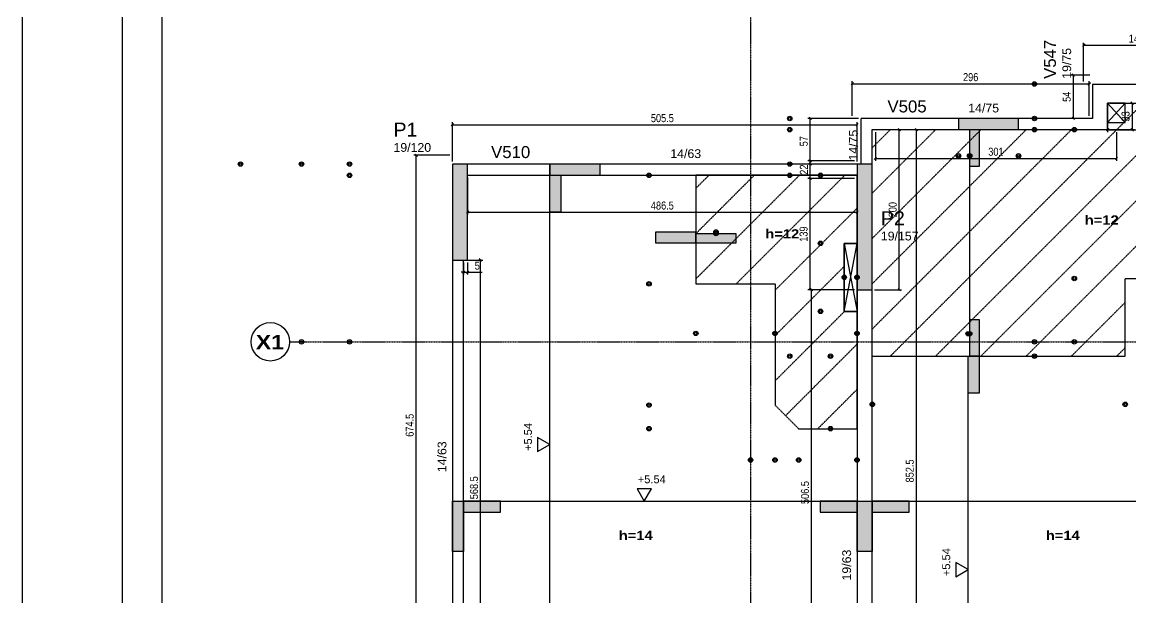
# Model space of a CAD drawing. Extents: x -15895 to 12929, y -2522 to 15173.
# Drawn here: x -15895 to -14510, y 13775 to 14494 of the extents above; entities that cross this region are included whole.
import ezdxf

# ---------------------------------------------------------------- set-up
doc = ezdxf.new("R2010")
doc.units = 0
doc.header["$PDMODE"] = 35
doc.header["$PDSIZE"] = -10
for name, pattern in [('ESTILO_TQS_0001', [1, 0.7, -0.3]), ('ESTILO_TQS_0002', [0.4, 0.1, -0.3]), ('ESTILO_TQS_0006', [0.3, 0.2, -0.1]), ('ESTILO_TQS_0007', [2.1, 1.5, -0.2, 0.2, -0.2])]:
    doc.linetypes.add(name, pattern=pattern)
for name, color, linetype in [('COTA', 241, 'Continuous'), ('MTH-179', 1, 'Continuous'), ('MTH-224', 4, 'Continuous'), ('MTH-230', 1, 'Continuous'), ('MTH-DIM-PILAR', 3, 'Continuous'), ('MTH-DIM-VIGA', 3, 'Continuous'), ('MTH-EIXO-214', 4, 'Continuous'), ('MTH-FACE-VIGA', 7, 'Continuous'), ('MTH-LINHA-SEÇÃO', 16, 'Continuous'), ('MTH-MARGEM', 5, 'Continuous'), ('MTH-PILAR-SEGUE', 5, 'Continuous'), ('MTH-SIMB_COTA', 3, 'Continuous'), ('MTH-SOMBRA21', 150, 'Continuous'), ('MTH-SOMBRA25', 253, 'Continuous'), ('MTH-TIT1-PILAR', 5, 'Continuous'), ('MTH-TIT1-VIGA', 5, 'Continuous'), ('MTH-TRACEJADO-216', 1, 'Continuous'), ('MTH-TXT', 4, 'Continuous'), ('MTH-TXT-NEGRITO', 5, 'Continuous'), ('MTH-VIGA-INVERTIDA', 7, 'ESTILO_TQS_0002')]:
    doc.layers.add(name, color=color, linetype=linetype)
doc.styles.add('COTA TECNICA', font='techl___.ttf', dxfattribs={"height": 10})
doc.styles.add('TQS_ARIAL', font='arial.ttf')
doc.styles.add('TQS_ARIAL_BLACK', font='ariblk.ttf')
doc.dimstyles.new('PAINEL', dxfattribs={"dimtxt": 10, "dimasz": 3, "dimexe": 3, "dimexo": 3, "dimgap": 3, "dimtad": 1, "dimdec": 1, "dimzin": 12, "dimdsep": 46, "dimtxsty": 'COTA TECNICA', "dimblk1": 'OBLIQUE', "dimblk2": 'OBLIQUE', "dimsah": 1, "dimcen": 0.9, "dimclrd": 4, "dimclre": 4, "dimclrt": 240, "dimadec": 1, "dimazin": 3, "dimtfac": 1, "dimtdec": 1, "dimtmove": 0, "dimatfit": 3, "dimfxl": 1, "dimtolj": 1, "dimtzin": 12, "dimarcsym": 0})

# ---------------------------------------------------------------- blocks, each defined once
blk = doc.blocks.new('_Oblique')
at = {"color": 0, "linetype": 'ByBlock', "lineweight": -2}
blk.add_line((-0.5, -0.5), (0.5, 0.5), dxfattribs=at)
blk = doc.blocks.new('*D1882')
at = {"layer": 'COTA', "color": 4, "lineweight": -2, "transparency": 16777216}
for p, q in [((-14535.7, 14392.7), (-14505, 14392.7)), ((-14508, 14392.7), (-14508, 14359.7)), ((-14535.7, 14359.7), (-14505, 14359.7))]:
    blk.add_line(p, q, dxfattribs=at)
at = {"layer": 'Defpoints', "color": 0, "transparency": 16777216}
for p in [(-14538.7, 14392.7), (-14538.7, 14359.7), (-14508, 14359.7)]:
    blk.add_point(p, dxfattribs=at)
at = {"layer": 'COTA', "color": 4, "lineweight": -2, "transparency": 16777216, "xscale": 3, "yscale": 3, "zscale": 3}
for p, rotation in [((-14508, 14392.7), 90), ((-14508, 14359.7), 270)]:
    blk.add_blockref('_Oblique', p, dxfattribs=dict(at, rotation=rotation))
at = {"layer": 'COTA', "color": 240, "transparency": 16777216, "insert": (-14516.2, 14376.2), "char_height": 10, "attachment_point": 5, "rotation": 90, "style": 'COTA TECNICA'}
blk.add_mtext('\\A1;33', dxfattribs=at)
blk = doc.blocks.new('*D1883')
at = {"layer": 'COTA', "color": 4, "lineweight": -2, "transparency": 16777216}
for p, q in [((-14538.7, 14389.7), (-14538.7, 14356.4)), ((-14343.2, 14389.7), (-14343.2, 14356.4)), ((-14538.7, 14359.4), (-14343.2, 14359.4))]:
    blk.add_line(p, q, dxfattribs=at)
at = {"layer": 'Defpoints', "color": 0, "transparency": 16777216}
for p in [(-14538.7, 14392.7), (-14343.2, 14392.7), (-14343.2, 14359.4)]:
    blk.add_point(p, dxfattribs=at)
at = {"layer": 'COTA', "color": 4, "lineweight": -2, "transparency": 16777216, "xscale": 3, "yscale": 3, "zscale": 3, "rotation": 180}
blk.add_blockref('_Oblique', (-14538.7, 14359.4), dxfattribs=at)
at = {"layer": 'COTA', "color": 4, "lineweight": -2, "transparency": 16777216, "xscale": 3, "yscale": 3, "zscale": 3}
blk.add_blockref('_Oblique', (-14343.2, 14359.4), dxfattribs=at)
at = {"layer": 'COTA', "color": 240, "transparency": 16777216, "insert": (-14440.9, 14367.5), "char_height": 10, "attachment_point": 5, "style": 'COTA TECNICA'}
blk.add_mtext('\\A1;195.5', dxfattribs=at)
blk = doc.blocks.new('*D1887')
at = {"layer": 'COTA', "color": 4, "lineweight": -2, "transparency": 16777216}
for p, q in [((-14568.7, 14419.7), (-14568.7, 14468.2)), ((-14568.7, 14465.2), (-14427.2, 14465.2)), ((-14427.2, 14419.7), (-14427.2, 14468.2))]:
    blk.add_line(p, q, dxfattribs=at)
at = {"layer": 'Defpoints', "color": 0, "transparency": 16777216}
for p in [(-14427.2, 14465.2), (-14568.7, 14416.7), (-14427.2, 14416.7)]:
    blk.add_point(p, dxfattribs=at)
at = {"layer": 'COTA', "color": 4, "lineweight": -2, "transparency": 16777216, "xscale": 3, "yscale": 3, "zscale": 3, "rotation": 180}
blk.add_blockref('_Oblique', (-14568.7, 14465.2), dxfattribs=at)
at = {"layer": 'COTA', "color": 4, "lineweight": -2, "transparency": 16777216, "xscale": 3, "yscale": 3, "zscale": 3}
blk.add_blockref('_Oblique', (-14427.2, 14465.2), dxfattribs=at)
at = {"layer": 'COTA', "color": 240, "transparency": 16777216, "insert": (-14497.9, 14473.3), "char_height": 10, "attachment_point": 5, "style": 'COTA TECNICA'}
blk.add_mtext('\\A1;141.5', dxfattribs=at)
blk = doc.blocks.new('*D1888')
at = {"layer": 'COTA', "color": 4, "lineweight": -2, "transparency": 16777216}
for p, q in [((-14560.7, 14427.7), (-14584.6, 14427.7)), ((-14581.6, 14427.7), (-14581.6, 14373.7)), ((-14560.7, 14373.7), (-14584.6, 14373.7))]:
    blk.add_line(p, q, dxfattribs=at)
at = {"layer": 'Defpoints', "color": 0, "transparency": 16777216}
for p in [(-14557.7, 14427.7), (-14581.6, 14373.7), (-14557.7, 14373.7)]:
    blk.add_point(p, dxfattribs=at)
at = {"layer": 'COTA', "color": 4, "lineweight": -2, "transparency": 16777216, "xscale": 3, "yscale": 3, "zscale": 3}
for p, rotation in [((-14581.6, 14427.7), 90), ((-14581.6, 14373.7), 270)]:
    blk.add_blockref('_Oblique', p, dxfattribs=dict(at, rotation=rotation))
at = {"layer": 'COTA', "color": 240, "transparency": 16777216, "insert": (-14589.7, 14400.7), "char_height": 10, "attachment_point": 5, "rotation": 90, "style": 'COTA TECNICA'}
blk.add_mtext('\\A1;54', dxfattribs=at)
blk = doc.blocks.new('*D1889')
at = {"layer": 'COTA', "color": 4, "lineweight": -2, "transparency": 16777216}
for p, q in [((-14828.7, 14356.7), (-14828.7, 14320.8)), ((-14527.7, 14356.7), (-14527.7, 14320.8)), ((-14828.7, 14323.8), (-14527.7, 14323.8))]:
    blk.add_line(p, q, dxfattribs=at)
at = {"layer": 'Defpoints', "color": 0, "transparency": 16777216}
for p in [(-14828.7, 14359.7), (-14527.7, 14359.7), (-14527.7, 14323.8)]:
    blk.add_point(p, dxfattribs=at)
at = {"layer": 'COTA', "color": 4, "lineweight": -2, "transparency": 16777216, "xscale": 3, "yscale": 3, "zscale": 3, "rotation": 180}
blk.add_blockref('_Oblique', (-14828.7, 14323.8), dxfattribs=at)
at = {"layer": 'COTA', "color": 4, "lineweight": -2, "transparency": 16777216, "xscale": 3, "yscale": 3, "zscale": 3}
blk.add_blockref('_Oblique', (-14527.7, 14323.8), dxfattribs=at)
at = {"layer": 'COTA', "color": 240, "transparency": 16777216, "insert": (-14678.2, 14332), "char_height": 10, "attachment_point": 5, "style": 'COTA TECNICA'}
blk.add_mtext('\\A1;301', dxfattribs=at)
blk = doc.blocks.new('*D1890')
at = {"layer": 'COTA', "color": 4, "lineweight": -2, "transparency": 16777216}
for p, q in [((-14857.7, 14376.7), (-14857.7, 14420)), ((-14561.7, 14376.7), (-14561.7, 14420)), ((-14857.7, 14417), (-14561.7, 14417))]:
    blk.add_line(p, q, dxfattribs=at)
at = {"layer": 'Defpoints', "color": 0, "transparency": 16777216}
for p in [(-14561.7, 14417), (-14857.7, 14373.7), (-14561.7, 14373.7)]:
    blk.add_point(p, dxfattribs=at)
at = {"layer": 'COTA', "color": 4, "lineweight": -2, "transparency": 16777216, "xscale": 3, "yscale": 3, "zscale": 3, "rotation": 180}
blk.add_blockref('_Oblique', (-14857.7, 14417), dxfattribs=at)
at = {"layer": 'COTA', "color": 4, "lineweight": -2, "transparency": 16777216, "xscale": 3, "yscale": 3, "zscale": 3}
blk.add_blockref('_Oblique', (-14561.7, 14417), dxfattribs=at)
at = {"layer": 'COTA', "color": 240, "transparency": 16777216, "insert": (-14709.7, 14425.2), "char_height": 10, "attachment_point": 5, "style": 'COTA TECNICA'}
blk.add_mtext('\\A1;296', dxfattribs=at)
blk = doc.blocks.new('*D1898')
at = {"layer": 'COTA', "color": 4, "lineweight": -2, "transparency": 16777216}
for p, q in [((-15357.2, 14319.7), (-15357.2, 14368.8)), ((-15357.2, 14365.8), (-14851.7, 14365.8)), ((-14851.7, 14319.7), (-14851.7, 14368.8))]:
    blk.add_line(p, q, dxfattribs=at)
at = {"layer": 'Defpoints', "color": 0, "transparency": 16777216}
for p in [(-14851.7, 14365.8), (-15357.2, 14316.7), (-14851.7, 14316.7)]:
    blk.add_point(p, dxfattribs=at)
at = {"layer": 'COTA', "color": 4, "lineweight": -2, "transparency": 16777216, "xscale": 3, "yscale": 3, "zscale": 3, "rotation": 180}
blk.add_blockref('_Oblique', (-15357.2, 14365.8), dxfattribs=at)
at = {"layer": 'COTA', "color": 4, "lineweight": -2, "transparency": 16777216, "xscale": 3, "yscale": 3, "zscale": 3}
blk.add_blockref('_Oblique', (-14851.7, 14365.8), dxfattribs=at)
at = {"layer": 'COTA', "color": 240, "transparency": 16777216, "insert": (-15094.9, 14374), "char_height": 10, "attachment_point": 5, "style": 'COTA TECNICA'}
blk.add_mtext('\\A1;505.5', dxfattribs=at)
blk = doc.blocks.new('*D1899')
at = {"layer": 'COTA', "color": 4, "lineweight": -2, "transparency": 16777216}
for p, q in [((-15338.2, 14299.7), (-15338.2, 14253.7)), ((-14851.7, 14299.7), (-14851.7, 14253.7)), ((-15338.2, 14256.7), (-14851.7, 14256.7))]:
    blk.add_line(p, q, dxfattribs=at)
at = {"layer": 'Defpoints', "color": 0, "transparency": 16777216}
for p in [(-15338.2, 14302.7), (-14851.7, 14302.7), (-14851.7, 14256.7)]:
    blk.add_point(p, dxfattribs=at)
at = {"layer": 'COTA', "color": 4, "lineweight": -2, "transparency": 16777216, "xscale": 3, "yscale": 3, "zscale": 3, "rotation": 180}
blk.add_blockref('_Oblique', (-15338.2, 14256.7), dxfattribs=at)
at = {"layer": 'COTA', "color": 4, "lineweight": -2, "transparency": 16777216, "xscale": 3, "yscale": 3, "zscale": 3}
blk.add_blockref('_Oblique', (-14851.7, 14256.7), dxfattribs=at)
at = {"layer": 'COTA', "color": 240, "transparency": 16777216, "insert": (-15094.9, 14264.8), "char_height": 10, "attachment_point": 5, "style": 'COTA TECNICA'}
blk.add_mtext('\\A1;486.5', dxfattribs=at)
blk = doc.blocks.new('*D1965')
at = {"layer": 'COTA', "color": 4, "lineweight": -2, "transparency": 16777216}
for p, q in [((-15360.2, 14327.7), (-15405.4, 14327.7)), ((-15402.4, 13653.2), (-15402.4, 14327.7)), ((-15360.2, 13653.2), (-15405.4, 13653.2))]:
    blk.add_line(p, q, dxfattribs=at)
at = {"layer": 'Defpoints', "color": 0, "transparency": 16777216}
for p in [(-15402.4, 14327.7), (-15357.2, 14327.7), (-15357.2, 13653.2)]:
    blk.add_point(p, dxfattribs=at)
at = {"layer": 'COTA', "color": 4, "lineweight": -2, "transparency": 16777216, "xscale": 3, "yscale": 3, "zscale": 3}
for p, rotation in [((-15402.4, 14327.7), 90), ((-15402.4, 13653.2), 270)]:
    blk.add_blockref('_Oblique', p, dxfattribs=dict(at, rotation=rotation))
at = {"layer": 'COTA', "color": 240, "transparency": 16777216, "insert": (-15410.5, 13990.4), "char_height": 10, "attachment_point": 5, "rotation": 90, "style": 'COTA TECNICA'}
blk.add_mtext('\\A1;674.5', dxfattribs=at)
blk = doc.blocks.new('*D1966')
at = {"layer": 'COTA', "color": 4, "lineweight": -2, "transparency": 16777216}
for p, q in [((-15340.2, 14196.7), (-15319.1, 14196.7)), ((-15322.1, 13628.2), (-15322.1, 14196.7)), ((-15340.2, 13628.2), (-15319.1, 13628.2))]:
    blk.add_line(p, q, dxfattribs=at)
at = {"layer": 'Defpoints', "color": 0, "transparency": 16777216}
for p in [(-15343.2, 14196.7), (-15322.1, 14196.7), (-15343.2, 13628.2)]:
    blk.add_point(p, dxfattribs=at)
at = {"layer": 'COTA', "color": 4, "lineweight": -2, "transparency": 16777216, "xscale": 3, "yscale": 3, "zscale": 3}
for p, rotation in [((-15322.1, 14196.7), 90), ((-15322.1, 13628.2), 270)]:
    blk.add_blockref('_Oblique', p, dxfattribs=dict(at, rotation=rotation))
at = {"layer": 'COTA', "color": 240, "transparency": 16777216, "insert": (-15330.2, 13912.4), "char_height": 10, "attachment_point": 5, "rotation": 90, "style": 'COTA TECNICA'}
blk.add_mtext('\\A1;568.5', dxfattribs=at)
blk = doc.blocks.new('*D1967')
at = {"layer": 'COTA', "color": 4, "lineweight": -2, "transparency": 16777216}
for p, q in [((-15343.2, 14193.7), (-15343.2, 14178.6)), ((-15338.2, 14193.7), (-15338.2, 14178.6)), ((-15343.2, 14181.6), (-15346.2, 14181.6)), ((-15343.2, 14181.6), (-15338.2, 14181.6)), ((-15338.2, 14181.6), (-15320.1, 14181.6))]:
    blk.add_line(p, q, dxfattribs=at)
at = {"layer": 'Defpoints', "color": 0, "transparency": 16777216}
for p in [(-15343.2, 14196.7), (-15338.2, 14196.7), (-15338.2, 14181.6)]:
    blk.add_point(p, dxfattribs=at)
at = {"layer": 'COTA', "color": 4, "lineweight": -2, "transparency": 16777216, "xscale": 3, "yscale": 3, "zscale": 3}
blk.add_blockref('_Oblique', (-15343.2, 14181.6), dxfattribs=at)
at = {"layer": 'COTA', "color": 4, "lineweight": -2, "transparency": 16777216, "xscale": 3, "yscale": 3, "zscale": 3, "rotation": 180}
blk.add_blockref('_Oblique', (-15338.2, 14181.6), dxfattribs=at)
at = {"layer": 'COTA', "color": 240, "transparency": 16777216, "insert": (-15326.1, 14189.7), "char_height": 10, "attachment_point": 5, "style": 'COTA TECNICA'}
blk.add_mtext('\\A1;5', dxfattribs=at)
blk = doc.blocks.new('*D1975')
at = {"layer": 'COTA', "color": 4, "lineweight": -2, "transparency": 16777216}
for p, q in [((-14854.7, 14159.7), (-14911.6, 14159.7)), ((-14908.6, 13653.2), (-14908.6, 14159.7)), ((-14854.7, 13653.2), (-14911.6, 13653.2))]:
    blk.add_line(p, q, dxfattribs=at)
at = {"layer": 'Defpoints', "color": 0, "transparency": 16777216}
for p in [(-14908.6, 14159.7), (-14851.7, 14159.7), (-14851.7, 13653.2)]:
    blk.add_point(p, dxfattribs=at)
at = {"layer": 'COTA', "color": 4, "lineweight": -2, "transparency": 16777216, "xscale": 3, "yscale": 3, "zscale": 3}
for p, rotation in [((-14908.6, 14159.7), 90), ((-14908.6, 13653.2), 270)]:
    blk.add_blockref('_Oblique', p, dxfattribs=dict(at, rotation=rotation))
at = {"layer": 'COTA', "color": 240, "transparency": 16777216, "insert": (-14916.7, 13906.4), "char_height": 10, "attachment_point": 5, "rotation": 90, "style": 'COTA TECNICA'}
blk.add_mtext('\\A1;506.5', dxfattribs=at)
blk = doc.blocks.new('*D1976')
at = {"layer": 'COTA', "color": 4, "lineweight": -2, "transparency": 16777216}
for p, q in [((-14854.7, 14298.7), (-14913.1, 14298.7)), ((-14910.1, 14159.7), (-14910.1, 14298.7)), ((-14854.7, 14159.7), (-14913.1, 14159.7))]:
    blk.add_line(p, q, dxfattribs=at)
at = {"layer": 'Defpoints', "color": 0, "transparency": 16777216}
for p in [(-14910.1, 14298.7), (-14851.7, 14298.7), (-14851.7, 14159.7)]:
    blk.add_point(p, dxfattribs=at)
at = {"layer": 'COTA', "color": 4, "lineweight": -2, "transparency": 16777216, "xscale": 3, "yscale": 3, "zscale": 3}
for p, rotation in [((-14910.1, 14298.7), 90), ((-14910.1, 14159.7), 270)]:
    blk.add_blockref('_Oblique', p, dxfattribs=dict(at, rotation=rotation))
at = {"layer": 'COTA', "color": 240, "transparency": 16777216, "insert": (-14918.4, 14229.2), "char_height": 10, "attachment_point": 5, "rotation": 90, "style": 'COTA TECNICA'}
blk.add_mtext('\\A1;139', dxfattribs=at)
blk = doc.blocks.new('*D1977')
at = {"layer": 'COTA', "color": 4, "lineweight": -2, "transparency": 16777216}
for p, q in [((-14854.7, 14320.7), (-14913.1, 14320.7)), ((-14910.1, 14298.7), (-14910.1, 14320.7)), ((-14854.7, 14298.7), (-14913.1, 14298.7))]:
    blk.add_line(p, q, dxfattribs=at)
at = {"layer": 'Defpoints', "color": 0, "transparency": 16777216}
for p in [(-14910.1, 14320.7), (-14851.7, 14320.7), (-14851.7, 14298.7)]:
    blk.add_point(p, dxfattribs=at)
at = {"layer": 'COTA', "color": 4, "lineweight": -2, "transparency": 16777216, "xscale": 3, "yscale": 3, "zscale": 3}
for p, rotation in [((-14910.1, 14320.7), 90), ((-14910.1, 14298.7), 270)]:
    blk.add_blockref('_Oblique', p, dxfattribs=dict(at, rotation=rotation))
at = {"layer": 'COTA', "color": 240, "transparency": 16777216, "insert": (-14918.1, 14309.7), "char_height": 10, "attachment_point": 5, "rotation": 90, "style": 'COTA TECNICA'}
blk.add_mtext('\\A1;22', dxfattribs=at)
blk = doc.blocks.new('*D1978')
at = {"layer": 'COTA', "color": 4, "lineweight": -2, "transparency": 16777216}
for p, q in [((-14849.7, 14373.7), (-14913.1, 14373.7)), ((-14910.1, 14316.7), (-14910.1, 14373.7)), ((-14849.7, 14316.7), (-14913.1, 14316.7))]:
    blk.add_line(p, q, dxfattribs=at)
at = {"layer": 'Defpoints', "color": 0, "transparency": 16777216}
for p in [(-14910.1, 14373.7), (-14846.7, 14373.7), (-14846.7, 14316.7)]:
    blk.add_point(p, dxfattribs=at)
at = {"layer": 'COTA', "color": 4, "lineweight": -2, "transparency": 16777216, "xscale": 3, "yscale": 3, "zscale": 3}
for p, rotation in [((-14910.1, 14373.7), 90), ((-14910.1, 14316.7), 270)]:
    blk.add_blockref('_Oblique', p, dxfattribs=dict(at, rotation=rotation))
at = {"layer": 'COTA', "color": 240, "transparency": 16777216, "insert": (-14918.2, 14345.2), "char_height": 10, "attachment_point": 5, "rotation": 90, "style": 'COTA TECNICA'}
blk.add_mtext('\\A1;57', dxfattribs=at)
blk = doc.blocks.new('*D1981')
at = {"layer": 'COTA', "color": 4, "lineweight": -2, "transparency": 16777216}
for p, q in [((-14829.7, 14359.7), (-14774.6, 14359.7)), ((-14777.6, 13507.2), (-14777.6, 14359.7)), ((-14829.7, 13507.2), (-14774.6, 13507.2))]:
    blk.add_line(p, q, dxfattribs=at)
at = {"layer": 'Defpoints', "color": 0, "transparency": 16777216}
for p in [(-14832.7, 14359.7), (-14777.6, 14359.7), (-14832.7, 13507.2)]:
    blk.add_point(p, dxfattribs=at)
at = {"layer": 'COTA', "color": 4, "lineweight": -2, "transparency": 16777216, "xscale": 3, "yscale": 3, "zscale": 3}
for p, rotation in [((-14777.6, 14359.7), 90), ((-14777.6, 13507.2), 270)]:
    blk.add_blockref('_Oblique', p, dxfattribs=dict(at, rotation=rotation))
at = {"layer": 'COTA', "color": 240, "transparency": 16777216, "insert": (-14785.8, 13933.4), "char_height": 10, "attachment_point": 5, "rotation": 90, "style": 'COTA TECNICA'}
blk.add_mtext('\\A1;852.5', dxfattribs=at)
blk = doc.blocks.new('*D1982')
at = {"layer": 'COTA', "color": 4, "lineweight": -2, "transparency": 16777216}
for p, q in [((-14829.7, 14359.7), (-14796, 14359.7)), ((-14799, 14159.7), (-14799, 14359.7)), ((-14829.7, 14159.7), (-14796, 14159.7))]:
    blk.add_line(p, q, dxfattribs=at)
at = {"layer": 'Defpoints', "color": 0, "transparency": 16777216}
for p in [(-14832.7, 14359.7), (-14799, 14359.7), (-14832.7, 14159.7)]:
    blk.add_point(p, dxfattribs=at)
at = {"layer": 'COTA', "color": 4, "lineweight": -2, "transparency": 16777216, "xscale": 3, "yscale": 3, "zscale": 3}
for p, rotation in [((-14799, 14359.7), 90), ((-14799, 14159.7), 270)]:
    blk.add_blockref('_Oblique', p, dxfattribs=dict(at, rotation=rotation))
at = {"layer": 'COTA', "color": 240, "transparency": 16777216, "insert": (-14807.1, 14259.7), "char_height": 10, "attachment_point": 5, "rotation": 90, "style": 'COTA TECNICA'}
blk.add_mtext('\\A1;200', dxfattribs=at)

msp = doc.modelspace()

# ---------------------------------------------------------------- linework, layer by layer
at = {"layer": 'MTH-179', "linetype": 'Continuous'}
for p, q in [((-15894.64, 15172.93), (-15894.64, 10672.93)), ((-15769.64, 15172.93), (-15769.64, 10672.93))]:
    msp.add_line(p, q, dxfattribs=at)
at = {"layer": 'MTH-224', "linetype": 'Continuous'}
for points in [[(-15250.81, 13957.62), (-15235.52, 13966.46), (-15250.81, 13975.29), (-15250.81, 13957.62)], [(-15126.29, 13911.02), (-15117.46, 13895.73), (-15108.63, 13911.02), (-15126.29, 13911.02)], [(-14728.28, 13801.28), (-14712.98, 13810.11), (-14728.28, 13818.94), (-14728.28, 13801.28)]]:
    msp.add_lwpolyline(points, dxfattribs=at)
at = {"layer": 'MTH-230', "linetype": 'Continuous'}
for p, q in [((-14516.66, 14392.66), (-14538.66, 14368.66)), ((-14516.66, 14368.66), (-14538.66, 14392.66)), ((-14867.66, 14217.66), (-14851.66, 14132.66)), ((-14867.66, 14132.66), (-14851.66, 14217.66))]:
    msp.add_line(p, q, dxfattribs=at)
msp.add_circle((-15584.66, 14094.66), 24, dxfattribs=at)
at = {"layer": 'MTH-EIXO-214', "linetype": 'ESTILO_TQS_0007'}
for p, q in [((-14984.66, 14881.16), (-14984.66, 12265.32)), ((-15560.66, 14094.66), (-9790.66, 14094.66))]:
    msp.add_line(p, q, dxfattribs=at)
at = {"layer": 'MTH-FACE-VIGA', "linetype": 'Continuous'}
for p, q in [((-14557.66, 14416.66), (-14557.66, 14373.66)), ((-14557.66, 14416.66), (-14438.16, 14416.66)), ((-14538.66, 14373.66), (-14538.66, 14392.66)), ((-14516.66, 14392.66), (-14502.66, 14392.66)), ((-14557.66, 14373.66), (-14846.66, 14373.66)), ((-14846.66, 14316.66), (-14846.66, 14373.66)), ((-14538.66, 14359.66), (-14538.66, 14373.66)), ((-14832.66, 14359.66), (-14557.66, 14359.66)), ((-14832.66, 14316.66), (-14832.66, 14359.66)), ((-14557.66, 14359.66), (-14538.66, 14359.66)), ((-14851.66, 14316.66), (-15338.16, 14316.66)), ((-15338.16, 14302.66), (-14851.66, 14302.66)), ((-15357.16, 14196.66), (-15357.16, 13653.16)), ((-15343.16, 13653.16), (-15343.16, 14196.66)), ((-14851.66, 14159.66), (-14851.66, 13653.16)), ((-14832.66, 14076.66), (-14832.66, 14159.66)), ((-14832.66, 13653.16), (-14832.66, 14076.66))]:
    msp.add_line(p, q, dxfattribs=at)
for points in [[(-14516.66, 14392.66), (-14538.66, 14392.66), (-14538.66, 14368.66), (-14516.66, 14368.66), (-14516.66, 14392.66)], [(-14851.66, 14217.66), (-14867.66, 14217.66), (-14867.66, 14132.66), (-14851.66, 14132.66), (-14851.66, 14217.66)]]:
    msp.add_lwpolyline(points, dxfattribs=at)
at = {"layer": 'MTH-LINHA-SEÇÃO', "linetype": 'Continuous'}
for p, q in [((-14710.98, 14076.66), (-14710.98, 14359.66)), ((-15235.52, 13628.16), (-15235.52, 14316.66)), ((-15053.16, 14229.88), (-15053.16, 14231.88)), ((-14712.98, 12910.66), (-14712.98, 14076.66)), ((-15357.16, 13895.73), (-13135.16, 13895.73))]:
    msp.add_line(p, q, dxfattribs=at)
for points in [[(-14649.98, 14373.66), (-14724.98, 14373.66), (-14724.98, 14359.66), (-14649.98, 14359.66), (-14649.98, 14373.66)], [(-14710.98, 14313.66), (-14710.98, 14359.66), (-14698.98, 14359.66), (-14698.98, 14313.66), (-14710.98, 14313.66)], [(-15172.52, 14316.66), (-15235.52, 14316.66), (-15235.52, 14302.66), (-15172.52, 14302.66), (-15172.52, 14316.66)], [(-15235.52, 14256.66), (-15235.52, 14302.66), (-15221.52, 14302.66), (-15221.52, 14256.66), (-15235.52, 14256.66)], [(-15103.16, 14231.88), (-15053.16, 14231.88), (-15053.16, 14217.88), (-15103.16, 14217.88), (-15103.16, 14231.88)], [(-15053.16, 14229.88), (-15003.16, 14229.88), (-15003.16, 14217.88), (-15053.16, 14217.88), (-15053.16, 14229.88)], [(-14710.98, 14076.66), (-14710.98, 14122.66), (-14698.98, 14122.66), (-14698.98, 14076.66), (-14710.98, 14076.66)], [(-14712.98, 14030.66), (-14712.98, 14076.66), (-14698.98, 14076.66), (-14698.98, 14030.66), (-14712.98, 14030.66)], [(-15357.16, 13832.73), (-15357.16, 13895.73), (-15343.16, 13895.73), (-15343.16, 13832.73), (-15357.16, 13832.73)], [(-15297.16, 13895.73), (-15343.16, 13895.73), (-15343.16, 13881.73), (-15297.16, 13881.73), (-15297.16, 13895.73)], [(-14851.66, 13895.73), (-14897.66, 13895.73), (-14897.66, 13881.73), (-14851.66, 13881.73), (-14851.66, 13895.73)], [(-14851.66, 13832.73), (-14851.66, 13895.73), (-14832.66, 13895.73), (-14832.66, 13832.73), (-14851.66, 13832.73)], [(-14786.66, 13895.73), (-14832.66, 13895.73), (-14832.66, 13881.73), (-14786.66, 13881.73), (-14786.66, 13895.73)]]:
    msp.add_lwpolyline(points, dxfattribs=at)
at = {"layer": 'MTH-MARGEM', "linetype": 'Continuous'}
msp.add_line((-15719.64, 10722.93), (-15719.64, 15122.93), dxfattribs=at)
at = {"layer": 'MTH-PILAR-SEGUE', "linetype": 'Continuous'}
for points in [[(-15357.16, 14196.66), (-15338.16, 14196.66), (-15338.16, 14316.66), (-15357.16, 14316.66), (-15357.16, 14196.66)], [(-14851.66, 14159.66), (-14832.66, 14159.66), (-14832.66, 14316.66), (-14851.66, 14316.66), (-14851.66, 14159.66)]]:
    msp.add_lwpolyline(points, dxfattribs=at)
at = {"layer": 'MTH-SIMB_COTA', "linetype": 'Continuous'}
for centre, radius in [((-14630.08, 14416.66), 2.8), ((-14630.08, 14416.66), 1.4), ((-14935.76, 14373.66), 2.8), ((-14630.08, 14373.66), 2.8), ((-14935.76, 14359.66), 2.8), ((-14935.76, 14359.66), 2.8), ((-14935.76, 14373.66), 1.4), ((-14630.08, 14359.66), 2.8), ((-14630.08, 14373.66), 1.4), ((-14580.31, 14359.66), 2.8), ((-14935.76, 14359.66), 1.4), ((-14935.76, 14359.66), 1.4), ((-14630.08, 14359.66), 1.4), ((-14580.31, 14359.66), 1.4), ((-14724.98, 14326.88), 2.8), ((-14724.98, 14326.88), 1.4), ((-14710.98, 14326.88), 2.8), ((-14710.98, 14326.88), 2.8), ((-14710.98, 14326.88), 1.4), ((-14710.98, 14326.88), 1.4), ((-14649.98, 14326.88), 2.8), ((-14649.98, 14326.88), 1.4), ((-15621.9, 14316.66), 2.8), ((-15621.9, 14316.66), 1.4), ((-15545.66, 14316.66), 2.8), ((-15545.66, 14316.66), 1.4), ((-15485.66, 14316.66), 2.8), ((-15485.66, 14316.66), 1.4), ((-14935.76, 14316.66), 2.8), ((-14935.76, 14316.66), 1.4), ((-15485.66, 14302.66), 2.8), ((-15485.66, 14302.66), 2.8), ((-15485.66, 14302.66), 1.4), ((-15485.66, 14302.66), 1.4), ((-15111.54, 14302.66), 2.8), ((-15111.54, 14302.66), 1.4), ((-14935.76, 14302.66), 2.8), ((-14935.76, 14302.66), 1.4), ((-14897.29, 14302.66), 2.8), ((-14897.29, 14302.66), 1.4), ((-15027.85, 14231.88), 2.8), ((-15027.85, 14231.88), 2.8), ((-15027.85, 14231.88), 2.8), ((-15027.85, 14229.88), 2.8), ((-15027.85, 14229.88), 2.8), ((-15027.85, 14229.88), 2.8), ((-15027.85, 14231.88), 1.4), ((-15027.85, 14231.88), 1.4), ((-15027.85, 14231.88), 1.4), ((-15027.85, 14229.88), 1.4), ((-15027.85, 14229.88), 1.4), ((-15027.85, 14229.88), 1.4), ((-14897.29, 14217.66), 2.8), ((-14897.29, 14217.66), 2.8), ((-14897.29, 14217.66), 1.4), ((-14897.29, 14217.66), 1.4), ((-15111.54, 14167.16), 2.8), ((-15111.54, 14167.16), 2.8), ((-15111.54, 14167.16), 1.4), ((-15111.54, 14167.16), 1.4), ((-14867.66, 14175.16), 2.8), ((-14867.66, 14175.16), 1.4), ((-14851.66, 14175.16), 2.8), ((-14851.66, 14175.16), 1.4), ((-14580.31, 14173.66), 2.8), ((-14580.31, 14173.66), 2.8), ((-14580.31, 14173.66), 1.4), ((-14580.31, 14173.66), 1.4), ((-14897.29, 14132.66), 2.8), ((-14897.29, 14132.66), 1.4), ((-15053.16, 14105.16), 2.8), ((-15053.16, 14105.16), 1.4), ((-14954.16, 14105.16), 2.8), ((-14954.16, 14105.16), 2.8), ((-14954.16, 14105.16), 1.4), ((-14954.16, 14105.16), 1.4), ((-14851.66, 14105.16), 2.8), ((-14851.66, 14105.16), 1.4), ((-14712.98, 14104.76), 2.8), ((-14712.98, 14104.76), 2.8), ((-14712.98, 14104.76), 1.4), ((-14712.98, 14104.76), 1.4), ((-14710.98, 14104.76), 2.8), ((-14710.98, 14104.76), 2.8), ((-14710.98, 14104.76), 1.4), ((-14710.98, 14104.76), 1.4), ((-15545.66, 14094.66), 2.8), ((-15545.66, 14094.66), 2.8), ((-15545.66, 14094.66), 1.4), ((-15545.66, 14094.66), 1.4), ((-15485.66, 14094.66), 2.8), ((-15485.66, 14094.66), 2.8), ((-15485.66, 14094.66), 1.4), ((-15485.66, 14094.66), 1.4), ((-14630.08, 14094.66), 2.8), ((-14630.08, 14094.66), 2.8), ((-14630.08, 14094.66), 1.4), ((-14630.08, 14094.66), 1.4), ((-14580.31, 14094.66), 2.8), ((-14580.31, 14094.66), 1.4), ((-14935.76, 14076.66), 2.8), ((-14935.76, 14076.66), 2.8), ((-14935.76, 14076.66), 1.4), ((-14935.76, 14076.66), 1.4), ((-14884.81, 14076.66), 2.8), ((-14884.81, 14076.66), 1.4), ((-14630.08, 14076.66), 2.8), ((-14630.08, 14076.66), 2.8), ((-14630.08, 14076.66), 1.4), ((-14630.08, 14076.66), 1.4), ((-15111.54, 14015.66), 2.8), ((-15111.54, 14015.66), 2.8), ((-15111.54, 14015.66), 1.4), ((-15111.54, 14015.66), 1.4), ((-14832.66, 14016.66), 2.8), ((-14832.66, 14016.66), 1.4), ((-14516.66, 14016.66), 2.8), ((-14516.66, 14016.66), 2.8), ((-14516.66, 14016.66), 1.4), ((-14516.66, 14016.66), 1.4), ((-15111.54, 13986.16), 2.8), ((-14884.81, 13986.16), 2.8), ((-15111.54, 13986.16), 1.4), ((-14884.81, 13986.16), 1.4), ((-14984.66, 13947.04), 2.8), ((-14984.66, 13947.04), 1.4), ((-14954.16, 13947.04), 2.8), ((-14954.16, 13947.04), 2.8), ((-14954.16, 13947.04), 1.4), ((-14954.16, 13947.04), 1.4), ((-14924.66, 13947.04), 2.8), ((-14924.66, 13947.04), 2.8), ((-14924.66, 13947.04), 1.4), ((-14924.66, 13947.04), 1.4), ((-14851.66, 13947.04), 2.8), ((-14851.66, 13947.04), 1.4)]:
    msp.add_circle(centre, radius, dxfattribs=at)
at = {"layer": 'MTH-SOMBRA21', "linetype": 'Continuous'}
for points in [[(-14649.98, 14373.66), (-14724.98, 14373.66), (-14724.98, 14359.66)], [(-14649.98, 14373.66), (-14724.98, 14359.66), (-14649.98, 14359.66)], [(-14649.98, 14373.66), (-14649.98, 14359.66), (-14649.98, 14373.66)], [(-14710.98, 14313.66), (-14710.98, 14359.66), (-14698.98, 14359.66)], [(-14710.98, 14313.66), (-14698.98, 14359.66), (-14698.98, 14313.66)], [(-15172.52, 14316.66), (-15235.52, 14316.66), (-15235.52, 14302.66)], [(-15172.52, 14316.66), (-15235.52, 14302.66), (-15172.52, 14302.66)], [(-15172.52, 14316.66), (-15172.52, 14302.66), (-15172.52, 14316.66)], [(-14710.98, 14313.66), (-14698.98, 14313.66), (-14710.98, 14313.66)], [(-15235.52, 14256.66), (-15235.52, 14302.66), (-15221.52, 14302.66)], [(-15235.52, 14256.66), (-15221.52, 14302.66), (-15221.52, 14256.66)], [(-15235.52, 14256.66), (-15221.52, 14256.66), (-15235.52, 14256.66)], [(-15103.16, 14231.88), (-15053.16, 14231.88), (-15053.16, 14217.88)], [(-15103.16, 14231.88), (-15053.16, 14217.88), (-15103.16, 14217.88)], [(-15103.16, 14231.88), (-15103.16, 14217.88), (-15103.16, 14231.88)], [(-15053.16, 14229.88), (-15003.16, 14229.88), (-15003.16, 14217.88)], [(-15053.16, 14229.88), (-15003.16, 14217.88), (-15053.16, 14217.88)], [(-15053.16, 14229.88), (-15053.16, 14217.88), (-15053.16, 14229.88)], [(-14710.98, 14076.66), (-14710.98, 14122.66), (-14698.98, 14122.66)], [(-14710.98, 14076.66), (-14698.98, 14122.66), (-14698.98, 14076.66)], [(-14712.98, 14030.66), (-14712.98, 14076.66), (-14698.98, 14076.66)], [(-14712.98, 14030.66), (-14698.98, 14076.66), (-14698.98, 14030.66)], [(-14710.98, 14076.66), (-14698.98, 14076.66), (-14710.98, 14076.66)], [(-14712.98, 14030.66), (-14698.98, 14030.66), (-14712.98, 14030.66)], [(-15357.16, 13832.73), (-15357.16, 13895.73), (-15343.16, 13895.73)], [(-15357.16, 13832.73), (-15343.16, 13895.73), (-15343.16, 13832.73)], [(-15297.16, 13895.73), (-15343.16, 13895.73), (-15343.16, 13881.73)], [(-15297.16, 13895.73), (-15343.16, 13881.73), (-15297.16, 13881.73)], [(-15297.16, 13895.73), (-15297.16, 13881.73), (-15297.16, 13895.73)], [(-14851.66, 13895.73), (-14897.66, 13895.73), (-14897.66, 13881.73)], [(-14851.66, 13895.73), (-14897.66, 13881.73), (-14851.66, 13881.73)], [(-14851.66, 13895.73), (-14851.66, 13881.73), (-14851.66, 13895.73)], [(-14851.66, 13832.73), (-14851.66, 13895.73), (-14832.66, 13895.73)], [(-14851.66, 13832.73), (-14832.66, 13895.73), (-14832.66, 13832.73)], [(-14786.66, 13895.73), (-14832.66, 13895.73), (-14832.66, 13881.73)], [(-14786.66, 13895.73), (-14832.66, 13881.73), (-14786.66, 13881.73)], [(-14786.66, 13895.73), (-14786.66, 13881.73), (-14786.66, 13895.73)], [(-15357.16, 13832.73), (-15343.16, 13832.73), (-15357.16, 13832.73)], [(-14851.66, 13832.73), (-14832.66, 13832.73), (-14851.66, 13832.73)]]:
    msp.add_solid(points, dxfattribs=at)
at = {"layer": 'MTH-SOMBRA25', "linetype": 'Continuous'}
for points in [[(-15357.16, 14196.66), (-15338.16, 14196.66), (-15338.16, 14316.66)], [(-15357.16, 14196.66), (-15338.16, 14316.66), (-15357.16, 14316.66)], [(-15357.16, 14196.66), (-15357.16, 14316.66), (-15357.16, 14196.66)], [(-14851.66, 14159.66), (-14832.66, 14159.66), (-14832.66, 14316.66)], [(-14851.66, 14159.66), (-14832.66, 14316.66), (-14851.66, 14316.66)], [(-14851.66, 14159.66), (-14851.66, 14316.66), (-14851.66, 14159.66)]]:
    msp.add_solid(points, dxfattribs=at)
at = {"layer": 'MTH-TRACEJADO-216', "linetype": 'ESTILO_TQS_0001'}
for p, q in [((-14697.08, 14076.66), (-14381.08, 14392.66)), ((-14516.66, 14370.21), (-14502.66, 14384.21)), ((-14810.21, 14076.66), (-14518.21, 14368.66)), ((-14640.51, 14076.66), (-14343.16, 14374)), ((-14832.66, 14110.78), (-14583.78, 14359.66)), ((-14832.66, 14167.35), (-14640.35, 14359.66)), ((-14832.66, 14223.91), (-14696.92, 14359.66)), ((-14832.66, 14280.48), (-14753.49, 14359.66)), ((-14832.66, 14337.05), (-14810.06, 14359.66)), ((-14753.64, 14076.66), (-14497.64, 14332.66)), ((-15053.16, 14286.26), (-15046.24, 14293.18)), ((-15046.24, 14293.18), (-15036.76, 14302.66)), ((-15022.36, 14260.49), (-14980.19, 14302.66)), ((-14998.48, 14227.81), (-14923.62, 14302.66)), ((-14974.59, 14195.12), (-14867.06, 14302.66)), ((-15053.16, 14229.69), (-15022.36, 14260.49)), ((-14864.01, 14249.14), (-14861.21, 14251.93)), ((-14861.21, 14251.93), (-14851.66, 14261.48)), ((-14953.02, 14160.13), (-14864.01, 14249.14)), ((-15053.16, 14173.12), (-14998.48, 14227.81)), ((-15002.56, 14167.16), (-14974.59, 14195.12)), ((-14877.05, 14179.52), (-14867.66, 14188.91)), ((-14945.09, 14111.49), (-14880.97, 14175.61)), ((-14880.97, 14175.61), (-14877.05, 14179.52)), ((-14954.16, 14158.98), (-14953.02, 14160.13)), ((-14583.94, 14076.66), (-14516.66, 14143.93)), ((-14895.53, 14104.48), (-14867.87, 14132.15)), ((-14867.87, 14132.15), (-14867.63, 14132.38)), ((-14867.63, 14132.38), (-14867.35, 14132.66)), ((-14954.16, 14102.41), (-14945.09, 14111.49)), ((-14937.16, 14062.85), (-14897.93, 14102.08)), ((-14897.93, 14102.08), (-14895.53, 14104.48)), ((-14862.06, 14081.38), (-14851.66, 14091.78)), ((-14527.37, 14076.66), (-14516.66, 14087.37)), ((-14903.89, 14039.55), (-14862.06, 14081.38)), ((-14954.16, 14045.85), (-14937.16, 14062.85)), ((-14914.01, 14029.43), (-14903.89, 14039.55)), ((-14900.71, 13986.16), (-14856.49, 14030.38)), ((-14856.49, 14030.38), (-14851.66, 14035.21)), ((-14929.24, 14014.21), (-14914.89, 14028.56)), ((-14914.89, 14028.56), (-14914.01, 14029.43)), ((-14940.97, 14002.47), (-14929.24, 14014.21))]:
    msp.add_line(p, q, dxfattribs=at)
msp.add_lwpolyline([(-15053.16, 14302.66), (-15053.16, 14167.16), (-14954.16, 14167.16), (-14954.16, 14015.66), (-14924.66, 13986.16), (-14851.66, 13986.16), (-14851.66, 14132.66), (-14867.66, 14132.66), (-14867.66, 14217.66), (-14851.66, 14217.66), (-14851.66, 14302.66), (-15053.16, 14302.66)], dxfattribs=at)
at = {"layer": 'MTH-VIGA-INVERTIDA', "linetype": 'ESTILO_TQS_0006'}
for p, q in [((-14516.66, 14173.66), (-14343.16, 14173.66)), ((-14516.66, 14076.66), (-14516.66, 14173.66)), ((-14832.66, 14076.66), (-14516.66, 14076.66))]:
    msp.add_line(p, q, dxfattribs=at)

# ---------------------------------------------------------------- texts
at = {"layer": 'MTH-DIM-PILAR', "linetype": 'Continuous', "style": 'TQS_ARIAL'}
for s, p in [('19/120', (-15430.76, 14331.93)), ('19/157', (-14821.89, 14221.27))]:
    msp.add_text(s, height=11, dxfattribs=at).set_placement(p)
at = {"layer": 'MTH-DIM-VIGA', "linetype": 'Continuous', "style": 'TQS_ARIAL'}
for s, p in [('19/75', (-14584.23, 14423.24)), ('14/75', (-14850.77, 14321.04)), ('14/63', (-15364.66, 13931.91)), ('19/63', (-14859.16, 13796.63))]:
    msp.add_text(s, height=11, rotation=90, dxfattribs=at).set_placement(p)
for s, p in [('14/75', (-14712.68, 14381.16)), ('14/63', (-15084.91, 14324.16))]:
    msp.add_text(s, height=11, dxfattribs=at).set_placement(p)
at = {"layer": 'MTH-TIT1-PILAR', "linetype": 'Continuous', "style": 'TQS_ARIAL'}
for s, p in [('P1', (-15430.76, 14350.93)), ('P2', (-14821.89, 14240.27))]:
    msp.add_text(s, height=17.5, dxfattribs=at).set_placement(p)
at = {"layer": 'MTH-TIT1-VIGA', "linetype": 'Continuous', "style": 'TQS_ARIAL'}
msp.add_text('V547', height=15, rotation=90, dxfattribs=at).set_placement((-14603.23, 14423.01))
for s, p in [('V505', (-14813.67, 14381.16)), ('V510', (-15308.87, 14324.16))]:
    msp.add_text(s, height=15, dxfattribs=at).set_placement(p)
at = {"layer": 'MTH-TXT', "linetype": 'Continuous', "style": 'TQS_ARIAL'}
for p in [(-15257.83, 13958.32), (-14735.3, 13801.97)]:
    msp.add_text('+5.54', height=9.9, rotation=90, dxfattribs=at).set_placement(p)
msp.add_text('+5.54', height=9.9, dxfattribs=at).set_placement((-15125.6, 13918.04))
at = {"layer": 'MTH-TXT-NEGRITO', "linetype": 'Continuous', "style": 'TQS_ARIAL_BLACK'}
for s, height, p in [('h=12', 11.5, (-14567.2, 14241.08)), ('h=12', 11.5, (-14966.32, 14223.77)), ('X1', 18, (-15602.79, 14085.26)), ('h=14', 11.5, (-15149.33, 13847.15)), ('h=14', 11.5, (-14615.87, 13847.15))]:
    msp.add_text(s, height=height, dxfattribs=at).set_placement(p)

# ---------------------------------------------------------------- dimensions: what is measured, and where the dimension line sits
at = {"layer": 'COTA'}
for base, p1, p2, picture, middle in [((-14427.16, 14465.22), (-14568.66, 14416.66), (-14427.16, 14416.66), '*D1887', (-14497.91, 14473.33)), ((-14561.66, 14417.02), (-14857.66, 14373.66), (-14561.66, 14373.66), '*D1890', (-14709.66, 14425.15)), ((-14527.66, 14323.77), (-14828.66, 14359.66), (-14527.66, 14359.66), '*D1889', (-14678.16, 14331.99)), ((-14851.66, 14256.66), (-15338.16, 14302.66), (-14851.66, 14302.66), '*D1899', (-15094.91, 14264.79)), ((-15338.16, 14181.6), (-15343.16, 14196.66), (-15338.16, 14196.66), '*D1967', (-15326.12, 14189.71))]:
    dim = msp.add_linear_dim(base=base, p1=p1, p2=p2, dimstyle='PAINEL', dxfattribs=at)
    dim.commit()
    dim.dimension.update_dxf_attribs({"geometry": picture, "text_midpoint": middle})
for base, p1, p2, picture, middle in [((-14581.62, 14373.66), (-14557.66, 14427.66), (-14557.66, 14373.66), '*D1888', (-14589.73, 14400.66)), ((-14508.03, 14359.66), (-14538.66, 14392.66), (-14538.66, 14359.66), '*D1882', (-14516.25, 14376.16)), ((-14910.14, 14373.66), (-14846.66, 14316.66), (-14846.66, 14373.66), '*D1978', (-14918.24, 14345.16)), ((-14777.63, 14359.66), (-14832.66, 13507.16), (-14832.66, 14359.66), '*D1981', (-14785.76, 13933.41)), ((-15402.38, 14327.66), (-15357.16, 13653.16), (-15357.16, 14327.66), '*D1965', (-15410.49, 13990.41)), ((-14910.14, 14320.66), (-14851.66, 14298.66), (-14851.66, 14320.66), '*D1977', (-14918.14, 14309.66)), ((-14910.14, 14298.66), (-14851.66, 14159.66), (-14851.66, 14298.66), '*D1976', (-14918.38, 14229.16)), ((-15322.1, 14196.66), (-15343.16, 13628.16), (-15343.16, 14196.66), '*D1966', (-15330.23, 13912.41)), ((-14908.64, 14159.66), (-14851.66, 13653.16), (-14851.66, 14159.66), '*D1975', (-14916.74, 13906.41))]:
    dim = msp.add_linear_dim(base=base, p1=p1, p2=p2, angle=90, dimstyle='PAINEL', dxfattribs=at)
    dim.commit()
    dim.dimension.update_dxf_attribs({"geometry": picture, "text_midpoint": middle})
for base, p1, p2, picture, middle in [((-14343.16, 14359.39), (-14538.66, 14392.66), (-14343.16, 14392.66), '*D1883', (-14440.91, 14359.39)), ((-14851.66, 14365.85), (-15357.16, 14316.66), (-14851.66, 14316.66), '*D1898', (-15094.91, 14365.85))]:
    dim = msp.add_linear_dim(base=base, p1=p1, p2=p2, dimstyle='PAINEL', dxfattribs=at)
    dim.commit()
    dim.dimension.update_dxf_attribs({"geometry": picture, "text_midpoint": middle, "dimtype": 160})
dim = msp.add_linear_dim(base=(-14799.02, 14359.66), p1=(-14832.66, 14159.66), p2=(-14832.66, 14359.66), angle=90, dimstyle='PAINEL', dxfattribs=at)
dim.commit()
dim.dimension.update_dxf_attribs({"geometry": '*D1982', "text_midpoint": (-14799.02, 14259.66), "dimtype": 160})

doc.saveas('drawing.dxf')
